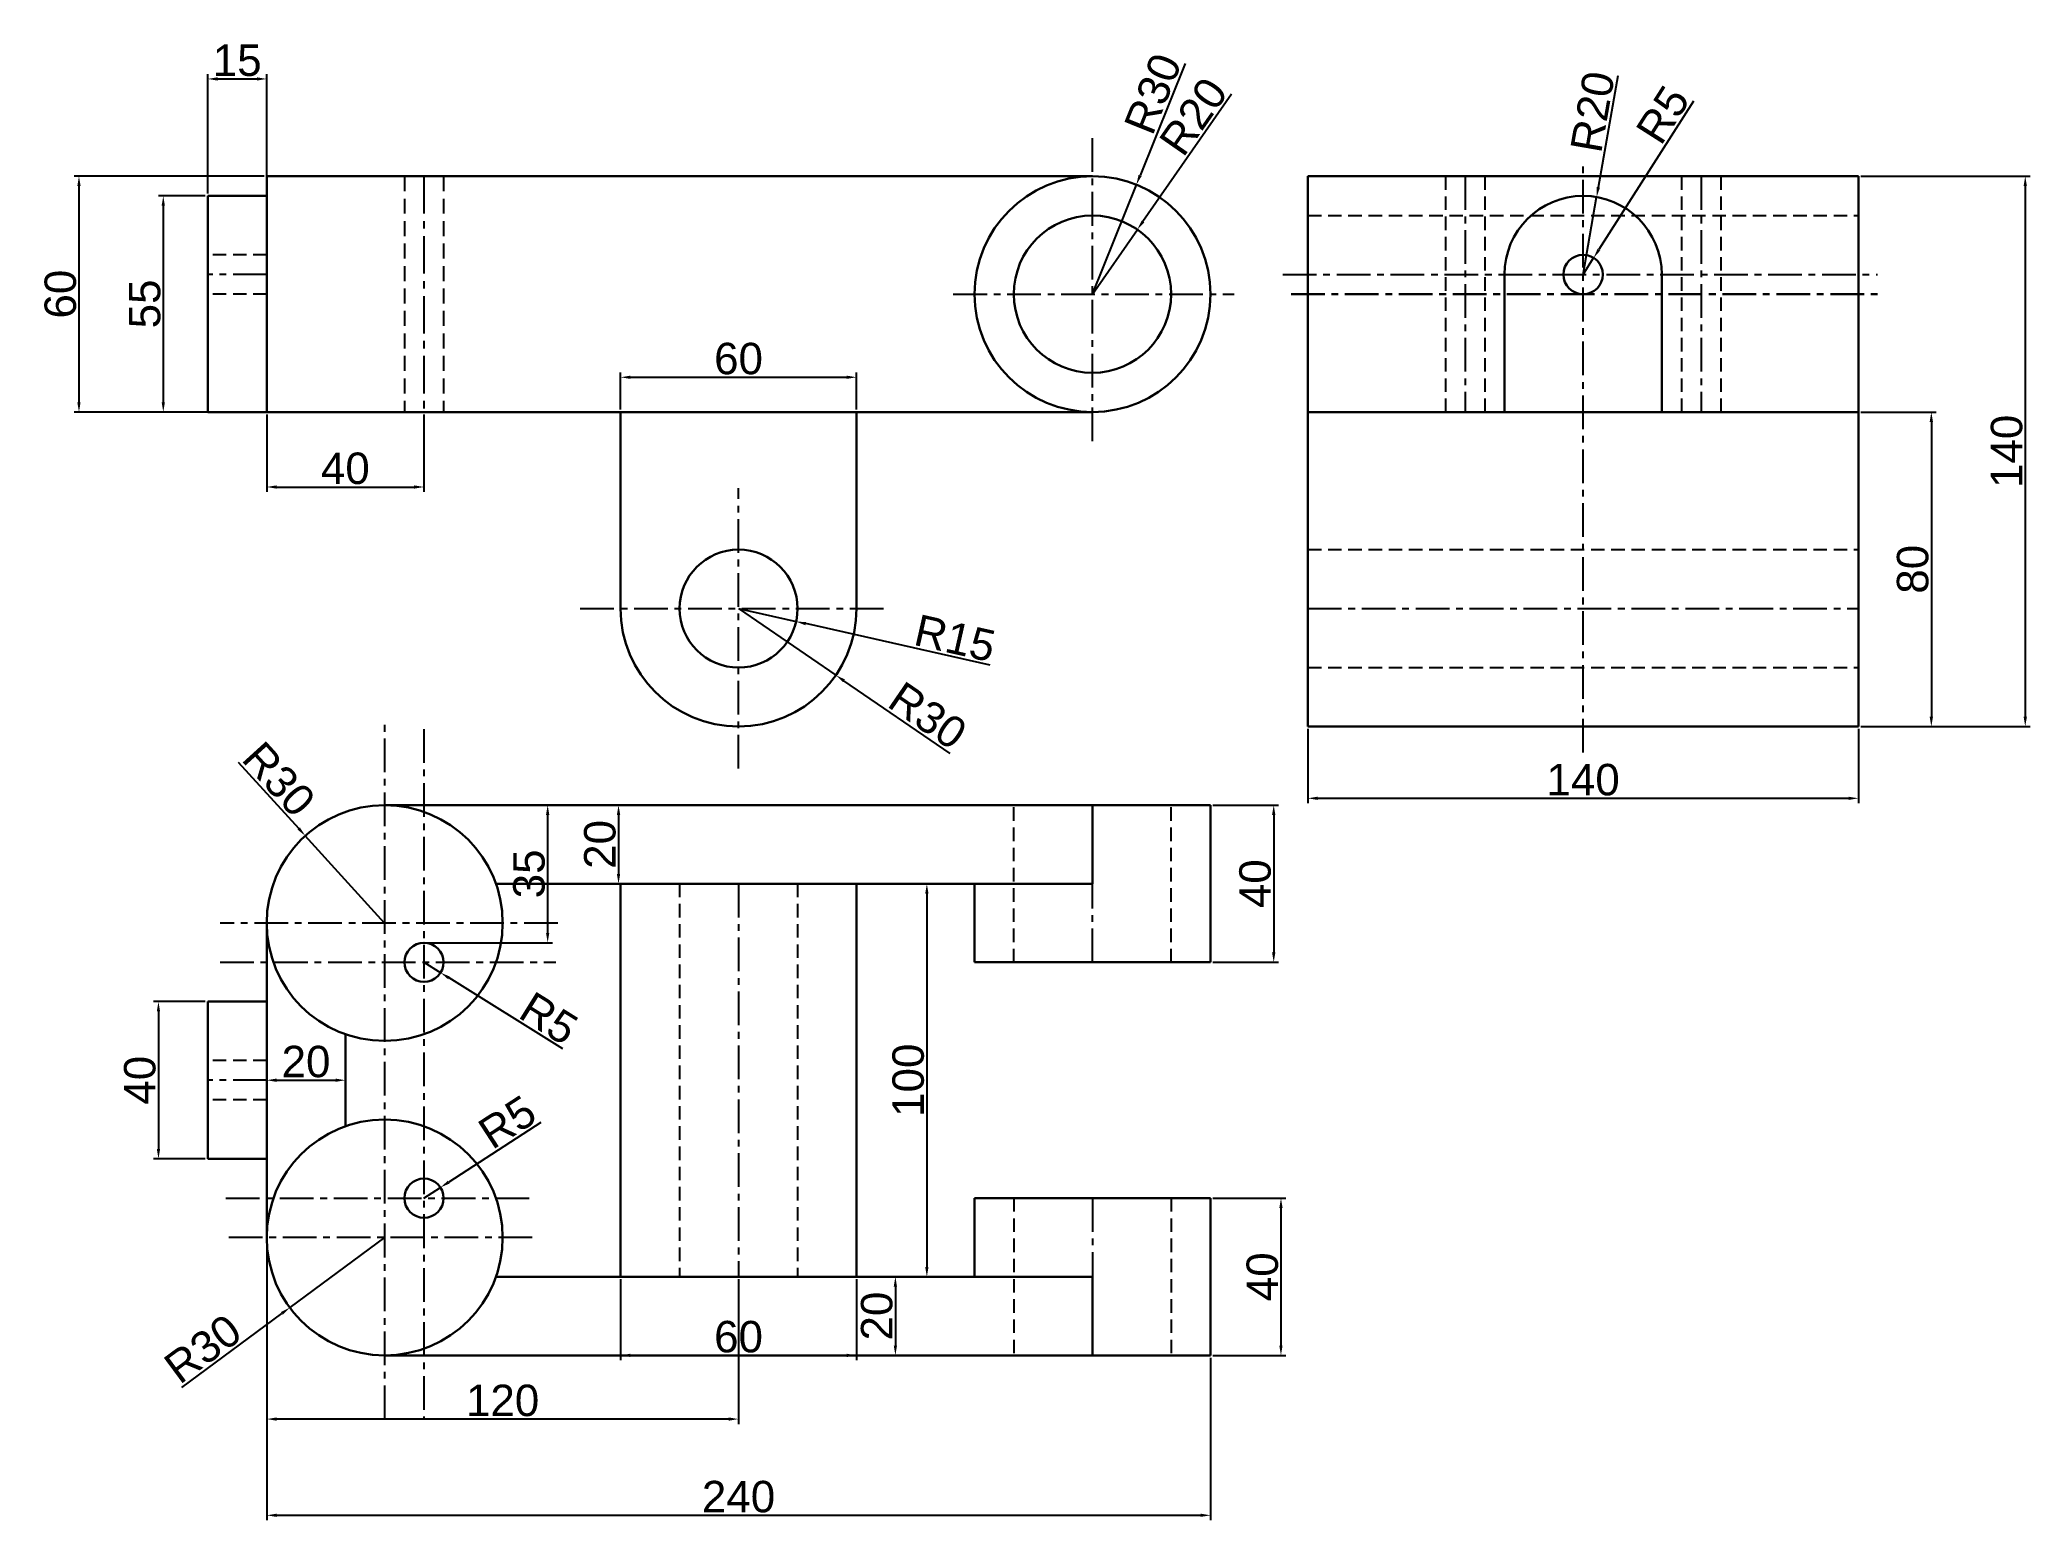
# Model space of a CAD drawing. Header units: millimetres. Extents: x 2302 to 2808, y 1332 to 1709.
import ezdxf

# ---------------------------------------------------------------- set-up
doc = ezdxf.new("R2010")
doc.units = ezdxf.units.MM
doc.header["$LTSCALE"] = 0.3
doc.linetypes.add('CENTER', pattern=[50.8, 31.75, -6.35, 6.35, -6.35])
doc.linetypes.add('DASHED', pattern=[19.05, 12.7, -6.35])
doc.styles.get("Standard").update_dxf_attribs({"font": 'arial.ttf'})
doc.dimstyles.new('ISO-25', dxfattribs={"dimtxt": 8, "dimasz": 2.5, "dimexe": 1.25, "dimexo": 0.625, "dimtad": 1, "dimtxsty": 'Standard', "dimcen": 2.5, "dimadec": 0, "dimazin": 0, "dimtfac": 1, "dimtmove": 0, "dimatfit": 3, "dimfxl": 1, "dimarcsym": 0})

# ---------------------------------------------------------------- blocks, each defined once
blk = doc.blocks.new('*D2')
at = {"color": 0, "lineweight": -2, "ltscale": 0.9, "transparency": 16777216}
for p, q in [((2593.54, 1702.87), (2582.1, 1674.35)), ((2569.99, 1644.19), (2581.17, 1672.03))]:
    blk.add_line(p, q, dxfattribs=at)
at = {"color": 0, "ltscale": 0.9, "transparency": 16777216}
blk.add_solid([(2581.71, 1674.51), (2582.49, 1674.2), (2581.17, 1672.03)], dxfattribs=at)
at = {"layer": 'Defpoints', "color": 0, "ltscale": 0.9, "transparency": 16777216}
for p in [(2581.17, 1672.03), (2569.99, 1644.19)]:
    blk.add_point(p, dxfattribs=at)
at = {"color": 0, "ltscale": 0.9, "transparency": 16777216, "insert": (2585.38, 1695.18), "char_height": 8, "attachment_point": 5, "rotation": 68.1323}
blk.add_mtext('R30', dxfattribs=at)
blk = doc.blocks.new('*D3')
at = {"color": 0, "lineweight": -2, "ltscale": 0.9, "transparency": 16777216}
for p, q in [((2605.37, 1695.04), (2582.84, 1662.66)), ((2569.99, 1644.19), (2581.41, 1660.61))]:
    blk.add_line(p, q, dxfattribs=at)
at = {"color": 0, "ltscale": 0.9, "transparency": 16777216}
blk.add_solid([(2582.5, 1662.9), (2583.18, 1662.42), (2581.41, 1660.61)], dxfattribs=at)
at = {"layer": 'Defpoints', "color": 0, "ltscale": 0.9, "transparency": 16777216}
for p in [(2581.41, 1660.61), (2569.99, 1644.19)]:
    blk.add_point(p, dxfattribs=at)
at = {"color": 0, "ltscale": 0.9, "transparency": 16777216, "insert": (2595.69, 1689.38), "char_height": 8, "attachment_point": 5, "rotation": 55.181}
blk.add_mtext('R20', dxfattribs=at)
blk = doc.blocks.new('*D4')
at = {"color": 0, "lineweight": -2, "ltscale": 0.9, "transparency": 16777216}
for p, q in [((2722.83, 1693.3), (2698.8, 1655.52)), ((2694.78, 1649.19), (2697.46, 1653.41))]:
    blk.add_line(p, q, dxfattribs=at)
at = {"color": 0, "ltscale": 0.9, "transparency": 16777216}
blk.add_solid([(2698.45, 1655.74), (2699.16, 1655.29), (2697.46, 1653.41)], dxfattribs=at)
at = {"layer": 'Defpoints', "color": 0, "ltscale": 0.9, "transparency": 16777216}
for p in [(2697.46, 1653.41), (2694.78, 1649.19)]:
    blk.add_point(p, dxfattribs=at)
at = {"color": 0, "ltscale": 0.9, "transparency": 16777216, "insert": (2715.06, 1689.83), "char_height": 8, "attachment_point": 5, "rotation": 57.5517}
blk.add_mtext('R5', dxfattribs=at)
blk = doc.blocks.new('*D5')
at = {"color": 0, "lineweight": -2, "ltscale": 0.9, "transparency": 16777216}
for p, q in [((2703.61, 1699.77), (2698.65, 1671.35)), ((2694.78, 1649.19), (2698.22, 1668.89))]:
    blk.add_line(p, q, dxfattribs=at)
at = {"color": 0, "ltscale": 0.9, "transparency": 16777216}
blk.add_solid([(2698.24, 1671.43), (2699.06, 1671.28), (2698.22, 1668.89)], dxfattribs=at)
at = {"layer": 'Defpoints', "color": 0, "ltscale": 0.9, "transparency": 16777216}
for p in [(2698.22, 1668.89), (2694.78, 1649.19)]:
    blk.add_point(p, dxfattribs=at)
at = {"color": 0, "ltscale": 0.9, "transparency": 16777216, "insert": (2697.22, 1690.57), "char_height": 8, "attachment_point": 5, "rotation": 80.096}
blk.add_mtext('R20', dxfattribs=at)
blk = doc.blocks.new('*D6')
at = {"color": 0, "lineweight": -2, "ltscale": 0.9, "transparency": 16777216}
for p, q in [((2352.76, 1525.13), (2368.13, 1508.23)), ((2389.99, 1484.19), (2369.81, 1506.38))]:
    blk.add_line(p, q, dxfattribs=at)
at = {"color": 0, "ltscale": 0.9, "transparency": 16777216}
blk.add_solid([(2368.44, 1508.51), (2367.82, 1507.95), (2369.81, 1506.38)], dxfattribs=at)
at = {"layer": 'Defpoints', "color": 0, "ltscale": 0.9, "transparency": 16777216}
for p in [(2369.81, 1506.38), (2389.99, 1484.19)]:
    blk.add_point(p, dxfattribs=at)
at = {"color": 0, "ltscale": 0.9, "transparency": 16777216, "insert": (2363.09, 1520.78), "char_height": 8, "attachment_point": 5, "rotation": 312.2829}
blk.add_mtext('R30', dxfattribs=at)
blk = doc.blocks.new('*D7')
at = {"color": 0, "lineweight": -2, "ltscale": 0.9, "transparency": 16777216}
for p, q in [((2389.99, 1404.19), (2365.87, 1386.35)), ((2338.38, 1366.02), (2363.86, 1384.87))]:
    blk.add_line(p, q, dxfattribs=at)
at = {"color": 0, "ltscale": 0.9, "transparency": 16777216}
blk.add_solid([(2363.61, 1385.2), (2364.11, 1384.53), (2365.87, 1386.35)], dxfattribs=at)
at = {"layer": 'Defpoints', "color": 0, "ltscale": 0.9, "transparency": 16777216}
for p in [(2389.99, 1404.19), (2365.87, 1386.35)]:
    blk.add_point(p, dxfattribs=at)
at = {"color": 0, "ltscale": 0.9, "transparency": 16777216, "insert": (2343.75, 1375.86), "char_height": 8, "attachment_point": 5, "rotation": 36.4792}
blk.add_mtext('R30', dxfattribs=at)
blk = doc.blocks.new('*D8')
at = {"color": 0, "lineweight": -2, "ltscale": 0.9, "transparency": 16777216}
for p, q in [((2429.7, 1433.48), (2406.29, 1418.27)), ((2399.99, 1414.19), (2404.19, 1416.91))]:
    blk.add_line(p, q, dxfattribs=at)
at = {"color": 0, "ltscale": 0.9, "transparency": 16777216}
blk.add_solid([(2406.06, 1418.62), (2406.51, 1417.92), (2404.19, 1416.91)], dxfattribs=at)
at = {"layer": 'Defpoints', "color": 0, "ltscale": 0.9, "transparency": 16777216}
for p in [(2399.99, 1414.19), (2404.19, 1416.91)]:
    blk.add_point(p, dxfattribs=at)
at = {"color": 0, "ltscale": 0.9, "transparency": 16777216, "insert": (2421.19, 1433.54), "char_height": 8, "attachment_point": 5, "rotation": 32.9949}
blk.add_mtext('R5', dxfattribs=at)
blk = doc.blocks.new('*D11')
at = {"color": 0, "lineweight": -2, "ltscale": 0.9, "transparency": 16777216}
for p, q in [((2399.99, 1474.19), (2404.24, 1471.54)), ((2435.28, 1452.17), (2406.36, 1470.22))]:
    blk.add_line(p, q, dxfattribs=at)
at = {"color": 0, "ltscale": 0.9, "transparency": 16777216}
blk.add_solid([(2406.58, 1470.57), (2406.14, 1469.86), (2404.24, 1471.54)], dxfattribs=at)
at = {"layer": 'Defpoints', "color": 0, "ltscale": 0.9, "transparency": 16777216}
for p in [(2399.99, 1474.19), (2404.24, 1471.54)]:
    blk.add_point(p, dxfattribs=at)
at = {"color": 0, "ltscale": 0.9, "transparency": 16777216, "insert": (2431.74, 1459.91), "char_height": 8, "attachment_point": 5, "rotation": 328.0315}
blk.add_mtext('R5', dxfattribs=at)
blk = doc.blocks.new('*D12')
at = {"color": 0, "lineweight": -2, "ltscale": 0.9, "transparency": 16777216}
for p, q in [((2479.99, 1564.19), (2494.63, 1560.89)), ((2543.97, 1549.79), (2497.07, 1560.35))]:
    blk.add_line(p, q, dxfattribs=at)
at = {"color": 0, "ltscale": 0.9, "transparency": 16777216}
blk.add_solid([(2497.16, 1560.75), (2496.98, 1559.94), (2494.63, 1560.89)], dxfattribs=at)
at = {"layer": 'Defpoints', "color": 0, "ltscale": 0.9, "transparency": 16777216}
for p in [(2479.99, 1564.19), (2494.63, 1560.89)]:
    blk.add_point(p, dxfattribs=at)
at = {"color": 0, "ltscale": 0.9, "transparency": 16777216, "insert": (2535.04, 1556.62), "char_height": 8, "attachment_point": 5, "rotation": 347.3141}
blk.add_mtext('R15', dxfattribs=at)
blk = doc.blocks.new('*D13')
at = {"color": 0, "lineweight": -2, "ltscale": 0.9, "transparency": 16777216}
for p, q in [((2479.99, 1564.19), (2504.74, 1547.23)), ((2533.82, 1527.31), (2506.8, 1545.82))]:
    blk.add_line(p, q, dxfattribs=at)
at = {"color": 0, "ltscale": 0.9, "transparency": 16777216}
blk.add_solid([(2507.04, 1546.16), (2506.57, 1545.47), (2504.74, 1547.23)], dxfattribs=at)
at = {"layer": 'Defpoints', "color": 0, "ltscale": 0.9, "transparency": 16777216}
for p in [(2479.99, 1564.19), (2504.74, 1547.23)]:
    blk.add_point(p, dxfattribs=at)
at = {"color": 0, "ltscale": 0.9, "transparency": 16777216, "insert": (2528.1, 1536.94), "char_height": 8, "attachment_point": 5, "rotation": 325.5811}
blk.add_mtext('R30', dxfattribs=at)
blk = doc.blocks.new('*D14')
at = {"color": 0, "lineweight": -2, "ltscale": 0.9, "transparency": 16777216}
for p, q in [((2624.78, 1533.56), (2624.78, 1514.67)), ((2764.78, 1533.56), (2764.78, 1514.67)), ((2627.28, 1515.92), (2762.28, 1515.92))]:
    blk.add_line(p, q, dxfattribs=at)
at = {"color": 0, "ltscale": 0.9, "transparency": 16777216}
for points in [[(2627.28, 1516.33), (2627.28, 1515.5), (2624.78, 1515.92)], [(2762.28, 1516.33), (2762.28, 1515.5), (2764.78, 1515.92)]]:
    blk.add_solid(points, dxfattribs=at)
at = {"layer": 'Defpoints', "color": 0, "ltscale": 0.9, "transparency": 16777216}
for p in [(2624.78, 1534.19), (2764.78, 1534.19), (2764.78, 1515.92)]:
    blk.add_point(p, dxfattribs=at)
at = {"color": 0, "ltscale": 0.9, "transparency": 16777216, "insert": (2694.78, 1520.62), "char_height": 8, "attachment_point": 5}
blk.add_mtext('140', dxfattribs=at)
blk = doc.blocks.new('*D15')
at = {"color": 0, "lineweight": -2, "ltscale": 0.9, "transparency": 16777216}
for p, q in [((2344.37, 1464.19), (2331.21, 1464.19)), ((2332.46, 1461.69), (2332.46, 1426.69)), ((2344.37, 1424.19), (2331.21, 1424.19))]:
    blk.add_line(p, q, dxfattribs=at)
at = {"color": 0, "ltscale": 0.9, "transparency": 16777216}
for points in [[(2332.05, 1461.69), (2332.88, 1461.69), (2332.46, 1464.19)], [(2332.05, 1426.69), (2332.88, 1426.69), (2332.46, 1424.19)]]:
    blk.add_solid(points, dxfattribs=at)
at = {"layer": 'Defpoints', "color": 0, "ltscale": 0.9, "transparency": 16777216}
for p in [(2344.99, 1464.19), (2332.46, 1424.19), (2344.99, 1424.19)]:
    blk.add_point(p, dxfattribs=at)
at = {"color": 0, "ltscale": 0.9, "transparency": 16777216, "insert": (2327.75, 1444.19), "char_height": 8, "attachment_point": 5, "rotation": 90}
blk.add_mtext('40', dxfattribs=at)
blk = doc.blocks.new('*D16')
at = {"color": 0, "lineweight": -2, "ltscale": 0.9, "transparency": 16777216}
for p, q in [((2344.37, 1669.19), (2332.44, 1669.19)), ((2333.69, 1666.69), (2333.69, 1616.69)), ((2344.37, 1614.19), (2332.44, 1614.19))]:
    blk.add_line(p, q, dxfattribs=at)
at = {"color": 0, "ltscale": 0.9, "transparency": 16777216}
for points in [[(2333.27, 1666.69), (2334.1, 1666.69), (2333.69, 1669.19)], [(2333.27, 1616.69), (2334.1, 1616.69), (2333.69, 1614.19)]]:
    blk.add_solid(points, dxfattribs=at)
at = {"layer": 'Defpoints', "color": 0, "ltscale": 0.9, "transparency": 16777216}
for p in [(2344.99, 1669.19), (2333.69, 1614.19), (2344.99, 1614.19)]:
    blk.add_point(p, dxfattribs=at)
at = {"color": 0, "ltscale": 0.9, "transparency": 16777216, "insert": (2328.99, 1641.69), "char_height": 8, "attachment_point": 5, "rotation": 90}
blk.add_mtext('55', dxfattribs=at)
blk = doc.blocks.new('*D18')
at = {"color": 0, "lineweight": -2, "ltscale": 0.9, "transparency": 16777216}
for p, q in [((2359.37, 1674.19), (2311, 1674.19)), ((2312.25, 1671.69), (2312.25, 1616.69)), ((2359.37, 1614.19), (2311, 1614.19))]:
    blk.add_line(p, q, dxfattribs=at)
at = {"color": 0, "ltscale": 0.9, "transparency": 16777216}
for points in [[(2311.83, 1671.69), (2312.66, 1671.69), (2312.25, 1674.19)], [(2311.83, 1616.69), (2312.66, 1616.69), (2312.25, 1614.19)]]:
    blk.add_solid(points, dxfattribs=at)
at = {"layer": 'Defpoints', "color": 0, "ltscale": 0.9, "transparency": 16777216}
for p in [(2359.99, 1674.19), (2312.25, 1614.19), (2359.99, 1614.19)]:
    blk.add_point(p, dxfattribs=at)
at = {"color": 0, "ltscale": 0.9, "transparency": 16777216, "insert": (2307.54, 1644.19), "char_height": 8, "attachment_point": 5, "rotation": 90}
blk.add_mtext('60', dxfattribs=at)
blk = doc.blocks.new('*D19')
at = {"color": 0, "lineweight": -2, "ltscale": 0.9, "transparency": 16777216}
for p, q in [((2344.99, 1669.81), (2344.99, 1700.19)), ((2347.49, 1698.94), (2357.49, 1698.94)), ((2359.99, 1669.81), (2359.99, 1700.19))]:
    blk.add_line(p, q, dxfattribs=at)
at = {"color": 0, "ltscale": 0.9, "transparency": 16777216}
for points in [[(2347.49, 1699.35), (2347.49, 1698.52), (2344.99, 1698.94)], [(2357.49, 1699.35), (2357.49, 1698.52), (2359.99, 1698.94)]]:
    blk.add_solid(points, dxfattribs=at)
at = {"layer": 'Defpoints', "color": 0, "ltscale": 0.9, "transparency": 16777216}
for p in [(2359.99, 1698.94), (2344.99, 1669.19), (2359.99, 1669.19)]:
    blk.add_point(p, dxfattribs=at)
at = {"color": 0, "ltscale": 0.9, "transparency": 16777216, "insert": (2352.49, 1703.65), "char_height": 8, "attachment_point": 5}
blk.add_mtext('15', dxfattribs=at)
blk = doc.blocks.new('*D20')
at = {"color": 0, "lineweight": -2, "ltscale": 0.9, "transparency": 16777216}
for p, q in [((2449.99, 1614.81), (2449.99, 1624.29)), ((2452.49, 1623.04), (2507.49, 1623.04)), ((2509.99, 1614.81), (2509.99, 1624.29))]:
    blk.add_line(p, q, dxfattribs=at)
at = {"color": 0, "ltscale": 0.9, "transparency": 16777216}
for points in [[(2452.49, 1623.45), (2452.49, 1622.62), (2449.99, 1623.04)], [(2507.49, 1623.45), (2507.49, 1622.62), (2509.99, 1623.04)]]:
    blk.add_solid(points, dxfattribs=at)
at = {"layer": 'Defpoints', "color": 0, "ltscale": 0.9, "transparency": 16777216}
for p in [(2509.99, 1623.04), (2449.99, 1614.19), (2509.99, 1614.19)]:
    blk.add_point(p, dxfattribs=at)
at = {"color": 0, "ltscale": 0.9, "transparency": 16777216, "insert": (2479.99, 1627.75), "char_height": 8, "attachment_point": 5}
blk.add_mtext('60', dxfattribs=at)
blk = doc.blocks.new('*D21')
at = {"color": 0, "lineweight": -2, "ltscale": 0.9, "transparency": 16777216}
for p, q in [((2359.99, 1403.56), (2359.99, 1332.25)), ((2599.99, 1373.56), (2599.99, 1332.25)), ((2362.49, 1333.5), (2597.49, 1333.5))]:
    blk.add_line(p, q, dxfattribs=at)
at = {"color": 0, "ltscale": 0.9, "transparency": 16777216}
for points in [[(2362.49, 1333.92), (2362.49, 1333.09), (2359.99, 1333.5)], [(2597.49, 1333.92), (2597.49, 1333.09), (2599.99, 1333.5)]]:
    blk.add_solid(points, dxfattribs=at)
at = {"layer": 'Defpoints', "color": 0, "ltscale": 0.9, "transparency": 16777216}
for p in [(2359.99, 1404.19), (2599.99, 1374.19), (2599.99, 1333.5)]:
    blk.add_point(p, dxfattribs=at)
at = {"color": 0, "ltscale": 0.9, "transparency": 16777216, "insert": (2479.99, 1338.21), "char_height": 8, "attachment_point": 5}
blk.add_mtext('240', dxfattribs=at)
blk = doc.blocks.new('*D22')
at = {"color": 0, "lineweight": -2, "ltscale": 0.9, "transparency": 16777216}
for p, q in [((2600.62, 1514.19), (2617.35, 1514.19)), ((2616.1, 1511.69), (2616.1, 1476.69)), ((2600.62, 1474.19), (2617.35, 1474.19))]:
    blk.add_line(p, q, dxfattribs=at)
at = {"color": 0, "ltscale": 0.9, "transparency": 16777216}
for points in [[(2615.68, 1511.69), (2616.52, 1511.69), (2616.1, 1514.19)], [(2615.68, 1476.69), (2616.52, 1476.69), (2616.1, 1474.19)]]:
    blk.add_solid(points, dxfattribs=at)
at = {"layer": 'Defpoints', "color": 0, "ltscale": 0.9, "transparency": 16777216}
for p in [(2599.99, 1514.19), (2599.99, 1474.19), (2616.1, 1474.19)]:
    blk.add_point(p, dxfattribs=at)
at = {"color": 0, "ltscale": 0.9, "transparency": 16777216, "insert": (2611.39, 1494.19), "char_height": 8, "attachment_point": 5, "rotation": 90}
blk.add_mtext('40', dxfattribs=at)
blk = doc.blocks.new('*D23')
at = {"color": 0, "lineweight": -2, "ltscale": 0.9, "transparency": 16777216}
for p, q in [((2600.62, 1414.19), (2619.19, 1414.19)), ((2617.94, 1411.69), (2617.94, 1376.69)), ((2600.62, 1374.19), (2619.19, 1374.19))]:
    blk.add_line(p, q, dxfattribs=at)
at = {"color": 0, "ltscale": 0.9, "transparency": 16777216}
for points in [[(2617.52, 1411.69), (2618.35, 1411.69), (2617.94, 1414.19)], [(2617.52, 1376.69), (2618.35, 1376.69), (2617.94, 1374.19)]]:
    blk.add_solid(points, dxfattribs=at)
at = {"layer": 'Defpoints', "color": 0, "ltscale": 0.9, "transparency": 16777216}
for p in [(2599.99, 1414.19), (2599.99, 1374.19), (2617.94, 1374.19)]:
    blk.add_point(p, dxfattribs=at)
at = {"color": 0, "ltscale": 0.9, "transparency": 16777216, "insert": (2613.23, 1394.19), "char_height": 8, "attachment_point": 5, "rotation": 90}
blk.add_mtext('40', dxfattribs=at)
blk = doc.blocks.new('*D24')
at = {"color": 0, "lineweight": -2, "ltscale": 0.9, "transparency": 16777216}
for p, q in [((2765.41, 1614.19), (2784.59, 1614.19)), ((2783.34, 1611.69), (2783.34, 1536.69)), ((2765.41, 1534.19), (2784.59, 1534.19))]:
    blk.add_line(p, q, dxfattribs=at)
at = {"color": 0, "ltscale": 0.9, "transparency": 16777216}
for points in [[(2782.92, 1611.69), (2783.76, 1611.69), (2783.34, 1614.19)], [(2782.92, 1536.69), (2783.76, 1536.69), (2783.34, 1534.19)]]:
    blk.add_solid(points, dxfattribs=at)
at = {"layer": 'Defpoints', "color": 0, "ltscale": 0.9, "transparency": 16777216}
for p in [(2764.78, 1614.19), (2764.78, 1534.19), (2783.34, 1534.19)]:
    blk.add_point(p, dxfattribs=at)
at = {"color": 0, "ltscale": 0.9, "transparency": 16777216, "insert": (2778.63, 1574.19), "char_height": 8, "attachment_point": 5, "rotation": 90}
blk.add_mtext('80', dxfattribs=at)
blk = doc.blocks.new('*D25')
at = {"color": 0, "lineweight": -2, "ltscale": 0.9, "transparency": 16777216}
for p, q in [((2765.41, 1674.19), (2808.48, 1674.19)), ((2807.23, 1671.69), (2807.23, 1536.69)), ((2765.41, 1534.19), (2808.48, 1534.19))]:
    blk.add_line(p, q, dxfattribs=at)
at = {"color": 0, "ltscale": 0.9, "transparency": 16777216}
for points in [[(2806.81, 1671.69), (2807.65, 1671.69), (2807.23, 1674.19)], [(2806.81, 1536.69), (2807.65, 1536.69), (2807.23, 1534.19)]]:
    blk.add_solid(points, dxfattribs=at)
at = {"layer": 'Defpoints', "color": 0, "ltscale": 0.9, "transparency": 16777216}
for p in [(2764.78, 1674.19), (2764.78, 1534.19), (2807.23, 1534.19)]:
    blk.add_point(p, dxfattribs=at)
at = {"color": 0, "ltscale": 0.9, "transparency": 16777216, "insert": (2802.52, 1604.19), "char_height": 8, "attachment_point": 5, "rotation": 90}
blk.add_mtext('140', dxfattribs=at)
blk = doc.blocks.new('*D26')
at = {"color": 0, "lineweight": -2, "ltscale": 0.9, "transparency": 16777216}
for p, q in [((2449.99, 1393.56), (2449.99, 1372.94)), ((2509.99, 1393.56), (2509.99, 1372.94)), ((2452.49, 1374.19), (2507.49, 1374.19))]:
    blk.add_line(p, q, dxfattribs=at)
at = {"color": 0, "ltscale": 0.9, "transparency": 16777216}
for points in [[(2452.49, 1374.61), (2452.49, 1373.77), (2449.99, 1374.19)], [(2507.49, 1374.61), (2507.49, 1373.77), (2509.99, 1374.19)]]:
    blk.add_solid(points, dxfattribs=at)
at = {"layer": 'Defpoints', "color": 0, "ltscale": 0.9, "transparency": 16777216}
for p in [(2449.99, 1394.19), (2509.99, 1394.19), (2509.99, 1374.19)]:
    blk.add_point(p, dxfattribs=at)
at = {"color": 0, "ltscale": 0.9, "transparency": 16777216, "insert": (2479.99, 1378.9), "char_height": 8, "attachment_point": 5}
blk.add_mtext('60', dxfattribs=at)
blk = doc.blocks.new('*D27')
at = {"color": 0, "lineweight": -2, "ltscale": 0.9, "transparency": 16777216}
for p, q in [((2359.99, 1393.56), (2359.99, 1356.73)), ((2479.99, 1393.56), (2479.99, 1356.73)), ((2477.49, 1357.98), (2362.49, 1357.98))]:
    blk.add_line(p, q, dxfattribs=at)
at = {"color": 0, "ltscale": 0.9, "transparency": 16777216}
for points in [[(2362.49, 1358.4), (2362.49, 1357.57), (2359.99, 1357.98)], [(2477.49, 1358.4), (2477.49, 1357.57), (2479.99, 1357.98)]]:
    blk.add_solid(points, dxfattribs=at)
at = {"layer": 'Defpoints', "color": 0, "ltscale": 0.9, "transparency": 16777216}
for p in [(2359.99, 1394.19), (2479.99, 1394.19), (2359.99, 1357.98)]:
    blk.add_point(p, dxfattribs=at)
at = {"color": 0, "ltscale": 0.9, "transparency": 16777216, "insert": (2419.99, 1362.69), "char_height": 8, "attachment_point": 5}
blk.add_mtext('120', dxfattribs=at)
blk = doc.blocks.new('*D28')
at = {"color": 0, "lineweight": -2, "ltscale": 0.9, "transparency": 16777216}
for p, q in [((2510.62, 1494.19), (2529.13, 1494.19)), ((2527.88, 1491.69), (2527.88, 1396.69)), ((2510.62, 1394.19), (2529.13, 1394.19))]:
    blk.add_line(p, q, dxfattribs=at)
at = {"color": 0, "ltscale": 0.9, "transparency": 16777216}
for points in [[(2527.47, 1491.69), (2528.3, 1491.69), (2527.88, 1494.19)], [(2527.47, 1396.69), (2528.3, 1396.69), (2527.88, 1394.19)]]:
    blk.add_solid(points, dxfattribs=at)
at = {"layer": 'Defpoints', "color": 0, "ltscale": 0.9, "transparency": 16777216}
for p in [(2509.99, 1494.19), (2509.99, 1394.19), (2527.88, 1394.19)]:
    blk.add_point(p, dxfattribs=at)
at = {"color": 0, "ltscale": 0.9, "transparency": 16777216, "insert": (2523.17, 1444.19), "char_height": 8, "attachment_point": 5, "rotation": 90}
blk.add_mtext('100', dxfattribs=at)
blk = doc.blocks.new('*D31')
at = {"color": 0, "lineweight": -2, "ltscale": 0.9, "transparency": 16777216}
for p, q in [((2450.1, 1514.19), (2450.72, 1514.19)), ((2449.47, 1511.69), (2449.47, 1496.69)), ((2450.1, 1494.19), (2450.72, 1494.19))]:
    blk.add_line(p, q, dxfattribs=at)
at = {"color": 0, "ltscale": 0.9, "transparency": 16777216}
for points in [[(2449.05, 1511.69), (2449.89, 1511.69), (2449.47, 1514.19)], [(2449.05, 1496.69), (2449.89, 1496.69), (2449.47, 1494.19)]]:
    blk.add_solid(points, dxfattribs=at)
at = {"layer": 'Defpoints', "color": 0, "ltscale": 0.9, "transparency": 16777216}
for p in [(2449.47, 1514.19), (2449.47, 1494.19), (2449.47, 1494.19)]:
    blk.add_point(p, dxfattribs=at)
at = {"color": 0, "ltscale": 0.9, "transparency": 16777216, "insert": (2444.76, 1504.19), "char_height": 8, "attachment_point": 5, "rotation": 90}
blk.add_mtext('20', dxfattribs=at)
blk = doc.blocks.new('*D32')
at = {"color": 0, "lineweight": -2, "ltscale": 0.9, "transparency": 16777216}
for p, q in [((2359.99, 1439.81), (2359.99, 1445.44)), ((2362.49, 1444.19), (2377.49, 1444.19)), ((2379.99, 1444.81), (2379.99, 1445.44))]:
    blk.add_line(p, q, dxfattribs=at)
at = {"color": 0, "ltscale": 0.9, "transparency": 16777216}
for points in [[(2362.49, 1444.61), (2362.49, 1443.77), (2359.99, 1444.19)], [(2377.49, 1444.61), (2377.49, 1443.77), (2379.99, 1444.19)]]:
    blk.add_solid(points, dxfattribs=at)
at = {"layer": 'Defpoints', "color": 0, "ltscale": 0.9, "transparency": 16777216}
for p in [(2379.99, 1444.19), (2379.99, 1444.19), (2359.99, 1439.19)]:
    blk.add_point(p, dxfattribs=at)
at = {"color": 0, "ltscale": 0.9, "transparency": 16777216, "insert": (2369.99, 1448.9), "char_height": 8, "attachment_point": 5}
blk.add_mtext('20', dxfattribs=at)
blk = doc.blocks.new('*D33')
at = {"color": 0, "lineweight": -2, "ltscale": 0.9, "transparency": 16777216}
for p, q in [((2520.5, 1394.19), (2521.13, 1394.19)), ((2519.88, 1391.69), (2519.88, 1376.69)), ((2520.5, 1374.19), (2521.13, 1374.19))]:
    blk.add_line(p, q, dxfattribs=at)
at = {"color": 0, "ltscale": 0.9, "transparency": 16777216}
for points in [[(2519.46, 1391.69), (2520.29, 1391.69), (2519.88, 1394.19)], [(2519.46, 1376.69), (2520.29, 1376.69), (2519.88, 1374.19)]]:
    blk.add_solid(points, dxfattribs=at)
at = {"layer": 'Defpoints', "color": 0, "ltscale": 0.9, "transparency": 16777216}
for p in [(2519.88, 1394.19), (2519.88, 1374.19), (2519.88, 1374.19)]:
    blk.add_point(p, dxfattribs=at)
at = {"color": 0, "ltscale": 0.9, "transparency": 16777216, "insert": (2515.17, 1384.19), "char_height": 8, "attachment_point": 5, "rotation": 90}
blk.add_mtext('20', dxfattribs=at)
blk = doc.blocks.new('*D34')
at = {"color": 0, "lineweight": -2, "ltscale": 0.9, "transparency": 16777216}
for p, q in [((2359.99, 1613.56), (2359.99, 1593.87)), ((2399.99, 1613.56), (2399.99, 1593.87)), ((2362.49, 1595.12), (2397.49, 1595.12))]:
    blk.add_line(p, q, dxfattribs=at)
at = {"color": 0, "ltscale": 0.9, "transparency": 16777216}
for points in [[(2362.49, 1595.53), (2362.49, 1594.7), (2359.99, 1595.12)], [(2397.49, 1595.53), (2397.49, 1594.7), (2399.99, 1595.12)]]:
    blk.add_solid(points, dxfattribs=at)
at = {"layer": 'Defpoints', "color": 0, "ltscale": 0.9, "transparency": 16777216}
for p in [(2359.99, 1614.19), (2399.99, 1614.19), (2399.99, 1595.12)]:
    blk.add_point(p, dxfattribs=at)
at = {"color": 0, "ltscale": 0.9, "transparency": 16777216, "insert": (2379.99, 1599.83), "char_height": 8, "attachment_point": 5}
blk.add_mtext('40', dxfattribs=at)
blk = doc.blocks.new('*D35')
at = {"color": 0, "lineweight": -2, "ltscale": 0.9, "transparency": 16777216}
for p, q in [((2400.62, 1514.19), (2432.7, 1514.19)), ((2431.45, 1481.69), (2431.45, 1511.69)), ((2400.62, 1479.19), (2432.7, 1479.19))]:
    blk.add_line(p, q, dxfattribs=at)
at = {"color": 0, "ltscale": 0.9, "transparency": 16777216}
for points in [[(2431.03, 1511.69), (2431.86, 1511.69), (2431.45, 1514.19)], [(2431.03, 1481.69), (2431.86, 1481.69), (2431.45, 1479.19)]]:
    blk.add_solid(points, dxfattribs=at)
at = {"layer": 'Defpoints', "color": 0, "ltscale": 0.9, "transparency": 16777216}
for p in [(2399.99, 1514.19), (2431.45, 1514.19), (2399.99, 1479.19)]:
    blk.add_point(p, dxfattribs=at)
at = {"color": 0, "ltscale": 0.9, "transparency": 16777216, "insert": (2426.73, 1496.69), "char_height": 8, "attachment_point": 5, "rotation": 90}
blk.add_mtext('35', dxfattribs=at)

msp = doc.modelspace()

# ---------------------------------------------------------------- linework, layer by layer
at = {"linetype": 'CENTER', "ltscale": 0.9}
for p, q in [((2569.995, 1606.74), (2569.995, 1685.362)), ((2694.78, 1527.536), (2694.78, 1678.259)), ((2664.78, 1674.189), (2664.78, 1614.189)), ((2724.78, 1674.189), (2724.78, 1614.189)), ((2359.995, 1649.189), (2344.995, 1649.189)), ((2618.392, 1649.189), (2769.682, 1649.189)), ((2534.615, 1644.189), (2606.03, 1644.189)), ((2479.995, 1523.494), (2479.995, 1594.848)), ((2439.709, 1564.189), (2518.393, 1564.189)), ((2624.78, 1564.189), (2764.78, 1564.189)), ((2389.995, 1357.982), (2389.995, 1534.705)), ((2399.995, 1533.523), (2399.995, 1358.324)), ((2479.995, 1494.189), (2479.995, 1394.189)), ((2569.995, 1474.189), (2569.995, 1494.189)), ((2434.003, 1484.189), (2348.193, 1484.189)), ((2348.153, 1474.189), (2433.488, 1474.189)), ((2359.995, 1444.189), (2344.995, 1444.189)), ((2349.618, 1414.189), (2427.577, 1414.189)), ((2569.995, 1414.189), (2569.995, 1394.189)), ((2427.513, 1404.189), (2349.996, 1404.189))]:
    msp.add_line(p, q, dxfattribs=at)
at = {"lineweight": 30}
for p, q in [((2359.995, 1614.189), (2359.995, 1674.189)), ((2359.995, 1674.189), (2569.995, 1674.189)), ((2359.995, 1674.189), (2394.995, 1674.189)), ((2359.995, 1669.189), (2344.995, 1669.189)), ((2344.995, 1669.189), (2344.995, 1614.189)), ((2359.995, 1614.189), (2359.995, 1669.189)), ((2344.995, 1614.189), (2359.995, 1614.189)), ((2359.995, 1614.189), (2569.995, 1614.189)), ((2359.995, 1614.189), (2479.995, 1614.189)), ((2449.995, 1564.189), (2449.995, 1614.189)), ((2509.995, 1564.189), (2509.995, 1614.189))]:
    msp.add_line(p, q, dxfattribs=at)
at = {"linetype": 'DASHED'}
for p, q in [((2394.995, 1674.189), (2394.995, 1614.189)), ((2404.995, 1674.189), (2404.995, 1614.189))]:
    msp.add_line(p, q, dxfattribs=at)
at = {"linetype": 'CENTER'}
msp.add_line((2399.995, 1674.189), (2399.995, 1614.189), dxfattribs=at)
at = {"lineweight": 30, "ltscale": 0.9}
for p, q in [((2624.78, 1534.189), (2624.78, 1674.189)), ((2624.78, 1674.189), (2764.78, 1674.189)), ((2624.78, 1674.189), (2659.78, 1674.189)), ((2764.78, 1674.189), (2729.78, 1674.189)), ((2764.78, 1674.189), (2764.78, 1534.189)), ((2359.995, 1669.189), (2359.995, 1654.189)), ((2674.78, 1614.189), (2674.78, 1649.189)), ((2714.78, 1649.189), (2714.78, 1614.189)), ((2509.995, 1614.189), (2569.995, 1614.189)), ((2624.78, 1614.189), (2764.78, 1614.189)), ((2624.78, 1614.189), (2674.78, 1614.189)), ((2624.78, 1614.189), (2764.78, 1614.189)), ((2624.78, 1534.189), (2764.78, 1534.189)), ((2389.995, 1514.189), (2569.995, 1514.189)), ((2569.995, 1514.189), (2569.995, 1494.189)), ((2569.995, 1514.189), (2599.995, 1514.189)), ((2599.995, 1514.189), (2599.995, 1474.189)), ((2599.995, 1514.189), (2599.995, 1474.189)), ((2418.279, 1494.189), (2569.995, 1494.189)), ((2449.995, 1494.189), (2449.995, 1394.189)), ((2509.995, 1494.189), (2509.995, 1394.189)), ((2539.995, 1474.189), (2539.995, 1494.189)), ((2359.995, 1484.189), (2359.995, 1404.189)), ((2359.995, 1484.189), (2359.995, 1464.189)), ((2599.995, 1474.189), (2539.995, 1474.189)), ((2599.995, 1474.189), (2569.995, 1474.189)), ((2359.995, 1464.189), (2344.995, 1464.189)), ((2344.995, 1464.189), (2344.995, 1424.189)), ((2379.995, 1455.905), (2379.995, 1432.473)), ((2344.995, 1424.189), (2359.995, 1424.189)), ((2599.995, 1414.189), (2539.995, 1414.189)), ((2539.995, 1414.189), (2539.995, 1394.189)), ((2599.995, 1374.189), (2599.995, 1414.189)), ((2599.995, 1414.189), (2599.995, 1374.189)), ((2418.279, 1394.189), (2569.995, 1394.189)), ((2569.995, 1394.189), (2569.995, 1374.189)), ((2389.995, 1374.189), (2569.995, 1374.189)), ((2569.995, 1374.189), (2599.995, 1374.189))]:
    msp.add_line(p, q, dxfattribs=at)
at = {"linetype": 'DASHED', "ltscale": 0.9}
for p, q in [((2659.78, 1674.189), (2659.78, 1614.189)), ((2669.78, 1674.189), (2669.78, 1614.189)), ((2719.78, 1674.189), (2719.78, 1614.189)), ((2729.78, 1674.189), (2729.78, 1614.189)), ((2624.78, 1664.189), (2764.78, 1664.189)), ((2359.995, 1654.189), (2344.995, 1654.189)), ((2359.995, 1644.189), (2344.995, 1644.189)), ((2624.78, 1579.189), (2764.78, 1579.189)), ((2624.78, 1549.189), (2764.78, 1549.189)), ((2549.995, 1474.189), (2549.995, 1514.189)), ((2589.995, 1474.189), (2589.995, 1514.189)), ((2464.995, 1494.189), (2464.995, 1394.189)), ((2494.995, 1494.189), (2494.995, 1394.189)), ((2359.995, 1449.189), (2344.995, 1449.189)), ((2359.995, 1439.189), (2344.995, 1439.189)), ((2549.995, 1414.189), (2549.995, 1374.189)), ((2589.995, 1414.189), (2589.995, 1374.189))]:
    msp.add_line(p, q, dxfattribs=at)
at = {"linetype": 'CENTER', "lineweight": 30, "ltscale": 0.9}
msp.add_line((2620.495, 1644.189), (2770.623, 1644.189), dxfattribs=at)
at = {"lineweight": 30}
for centre, radius in [((2569.995, 1644.189), 30), ((2569.995, 1644.189), 20), ((2479.995, 1564.189), 15)]:
    msp.add_circle(centre, radius, dxfattribs=at)
at = {"lineweight": 30, "ltscale": 0.9}
for centre, radius in [((2694.78, 1649.189), 5), ((2389.995, 1484.189), 30), ((2399.995, 1474.189), 5), ((2389.995, 1404.189), 30), ((2399.995, 1414.189), 5)]:
    msp.add_circle(centre, radius, dxfattribs=at)
msp.add_arc((2694.78, 1649.189), 20, 0, 180, dxfattribs=at)
at = {"lineweight": 30}
msp.add_arc((2479.995, 1564.189), 30, 180, 0, dxfattribs=at)

# ---------------------------------------------------------------- dimensions: what is measured, and where the dimension line sits
at = {"ltscale": 0.9}
for base, p1, p2, picture, middle in [((2359.995, 1698.938), (2344.995, 1669.189), (2359.995, 1669.189), '*D19', (2352.495, 1703.648)), ((2509.995, 1623.036), (2449.995, 1614.189), (2509.995, 1614.189), '*D20', (2479.995, 1627.745)), ((2399.995, 1595.117), (2359.995, 1614.189), (2399.995, 1614.189), '*D34', (2379.995, 1599.827)), ((2764.78, 1515.915), (2624.78, 1534.189), (2764.78, 1534.189), '*D14', (2694.78, 1520.625)), ((2379.995, 1444.189), (2359.995, 1439.189), (2379.995, 1444.189), '*D32', (2369.995, 1448.898)), ((2599.995, 1333.505), (2359.995, 1404.189), (2599.995, 1374.189), '*D21', (2479.995, 1338.214)), ((2359.995, 1357.982), (2479.995, 1394.189), (2359.995, 1394.189), '*D27', (2419.995, 1362.692)), ((2509.995, 1374.189), (2449.995, 1394.189), (2509.995, 1394.189), '*D26', (2479.995, 1378.898))]:
    dim = msp.add_linear_dim(base=base, p1=p1, p2=p2, dimstyle='ISO-25', dxfattribs=at)
    dim.commit()
    dim.dimension.update_dxf_attribs({"geometry": picture, "text_midpoint": middle})
for center, mpoint, picture, middle in [((2569.995, 1644.189), (2581.169, 1672.03), '*D2', (2589.757, 1693.429)), ((2694.78, 1649.189), (2698.22, 1668.891), '*D5', (2701.864, 1689.756)), ((2569.995, 1644.189), (2581.414, 1660.608), '*D3', (2599.559, 1686.696)), ((2694.78, 1649.189), (2697.463, 1653.408), '*D4', (2719.016, 1687.308)), ((2479.995, 1564.189), (2494.629, 1560.895), '*D12', (2534.01, 1552.03)), ((2479.995, 1564.189), (2504.743, 1547.232), '*D13', (2525.433, 1533.054)), ((2399.995, 1474.189), (2404.236, 1471.542), '*D11', (2429.254, 1455.928)), ((2399.995, 1414.189), (2404.188, 1416.912), '*D8', (2423.741, 1429.607)), ((2389.995, 1404.189), (2365.873, 1386.353), '*D7', (2346.553, 1372.068))]:
    dim = msp.add_radius_dim(center=center, mpoint=mpoint, dimstyle='ISO-25', dxfattribs=at)
    dim.commit()
    dim.dimension.update_dxf_attribs({"geometry": picture, "text_midpoint": middle, "dimtype": 164})
for base, p1, p2, picture, middle in [((2312.247, 1614.189), (2359.995, 1674.189), (2359.995, 1614.189), '*D18', (2307.537, 1644.189)), ((2807.232, 1534.189), (2764.78, 1674.189), (2764.78, 1534.189), '*D25', (2802.522, 1604.189)), ((2333.688, 1614.189), (2344.995, 1669.189), (2344.995, 1614.189), '*D16', (2328.995, 1641.689)), ((2783.34, 1534.189), (2764.78, 1614.189), (2764.78, 1534.189), '*D24', (2778.63, 1574.189)), ((2431.446, 1514.189), (2399.995, 1479.189), (2399.995, 1514.189), '*D35', (2426.734, 1496.689)), ((2449.47, 1494.189), (2449.47, 1514.189), (2449.47, 1494.189), '*D31', (2444.761, 1504.189)), ((2616.099, 1474.189), (2599.995, 1514.189), (2599.995, 1474.189), '*D22', (2611.389, 1494.189)), ((2527.884, 1394.189), (2509.995, 1494.189), (2509.995, 1394.189), '*D28', (2523.174, 1444.189)), ((2332.463, 1424.189), (2344.995, 1464.189), (2344.995, 1424.189), '*D15', (2327.753, 1444.189)), ((2617.937, 1374.189), (2599.995, 1414.189), (2599.995, 1374.189), '*D23', (2613.227, 1394.189)), ((2519.877, 1374.189), (2519.877, 1394.189), (2519.877, 1374.189), '*D33', (2515.167, 1384.189))]:
    dim = msp.add_linear_dim(base=base, p1=p1, p2=p2, angle=90, dimstyle='ISO-25', dxfattribs=at)
    dim.commit()
    dim.dimension.update_dxf_attribs({"geometry": picture, "text_midpoint": middle})
dim = msp.add_radius_dim(center=(2389.995, 1484.189), mpoint=(2369.811, 1506.384), dimstyle='ISO-25', dxfattribs=at)
dim.commit()
dim.dimension.update_dxf_attribs({"geometry": '*D6', "text_midpoint": (2359.605, 1517.607)})

doc.saveas('drawing.dxf')
